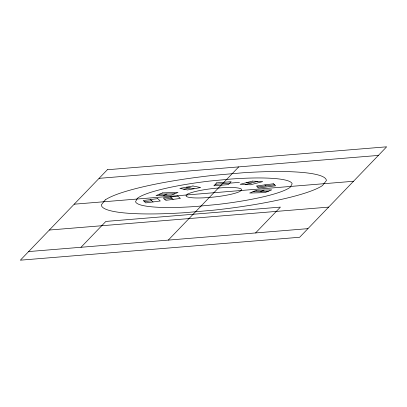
<?xml version="1.0" encoding="UTF-8"?>
<svg xmlns="http://www.w3.org/2000/svg" width="407" height="407" viewBox="0 0 407 407"><rect width="100%" height="100%" fill="white"/><g stroke="black" fill="none" stroke-linecap="round" stroke-linejoin="round"><path stroke-width="0.61" d="M81.003 247.273L105.861 221.428L280.423 207.107L255.565 232.946M168.284 240.11L238.716 166.89M163.645 195.391L167.023 194.017M260.694 191.448L264.067 190.074M245.329 184.544L257.575 181.354M183.699 189.184L190.257 187.968M144.516 201.714L151.765 200.763M164.601 199.15L171.851 198.199M257.539 187.006L274.537 184.778M99.064 178.352L378.362 155.428M215.272 184.335L239.464 182.351M74.206 204.192L353.505 181.273M49.349 230.036L328.653 207.112M28.638 251.572L307.936 228.648M159.396 194.225L174.649 193.808M253.062 191.656L268.32 191.239M246.306 182.692L251.45 182.947M186.411 187.195L194.098 188.746M264.942 184.885L266.036 185.892M170.569 197.019L173.133 199.374M150.488 199.588L153.047 201.943M137.383 198.326L135.562 201.679A78.831 12.062 -6.3 0 0 196.749 206.415L217.124 204.502A78.831 12.062 -6.3 0 0 290.333 187.139L292.155 183.786A78.831 12.062 -6.3 0 0 230.962 179.049L210.587 180.962A78.831 12.062 -6.3 0 0 137.383 198.326M105.22 199.918L101.363 204.843A113.161 17.313 -6.3 0 0 184.651 212.698L213.761 210.16A113.161 17.313 -6.3 0 0 322.492 185.546L326.348 180.622A113.161 17.313 -6.3 0 0 243.065 172.766L213.955 175.305A113.161 17.313 -6.3 0 0 105.22 199.918M107.351 169.739L20.35 260.185L299.649 237.261L386.65 146.815L107.351 169.739M216.682 182.87L213.863 185.801L228.327 184.615L231.145 181.685L216.682 182.87M187.785 194.042L186.172 195.314A27.971 4.279 -6.3 0 0 204.182 197.812L211.258 197.298A27.971 4.279 -6.3 0 0 239.927 191.422L241.544 190.15A27.971 4.279 -6.3 0 0 223.529 187.652L216.453 188.166A27.971 4.279 -6.3 0 0 187.785 194.042M162.769 192.857L156.018 195.599L171.276 195.177L178.027 192.435L162.769 192.857M256.441 190.288L249.684 193.03L264.942 192.608L271.698 189.865L256.441 190.288M252.426 181.1L240.181 184.29L250.473 184.793L262.719 181.608L252.426 181.1M192.969 185.979L179.853 188.41L187.546 189.962L200.656 187.53L192.969 185.979M157.738 198.636L143.239 200.539L145.798 202.895L160.297 200.992L157.738 198.636M177.818 196.067L163.319 197.97L165.883 200.325L180.382 198.423L177.818 196.067M273.443 183.771L256.446 185.999L258.628 188.009L275.625 185.78L273.443 183.771"/></g></svg>
